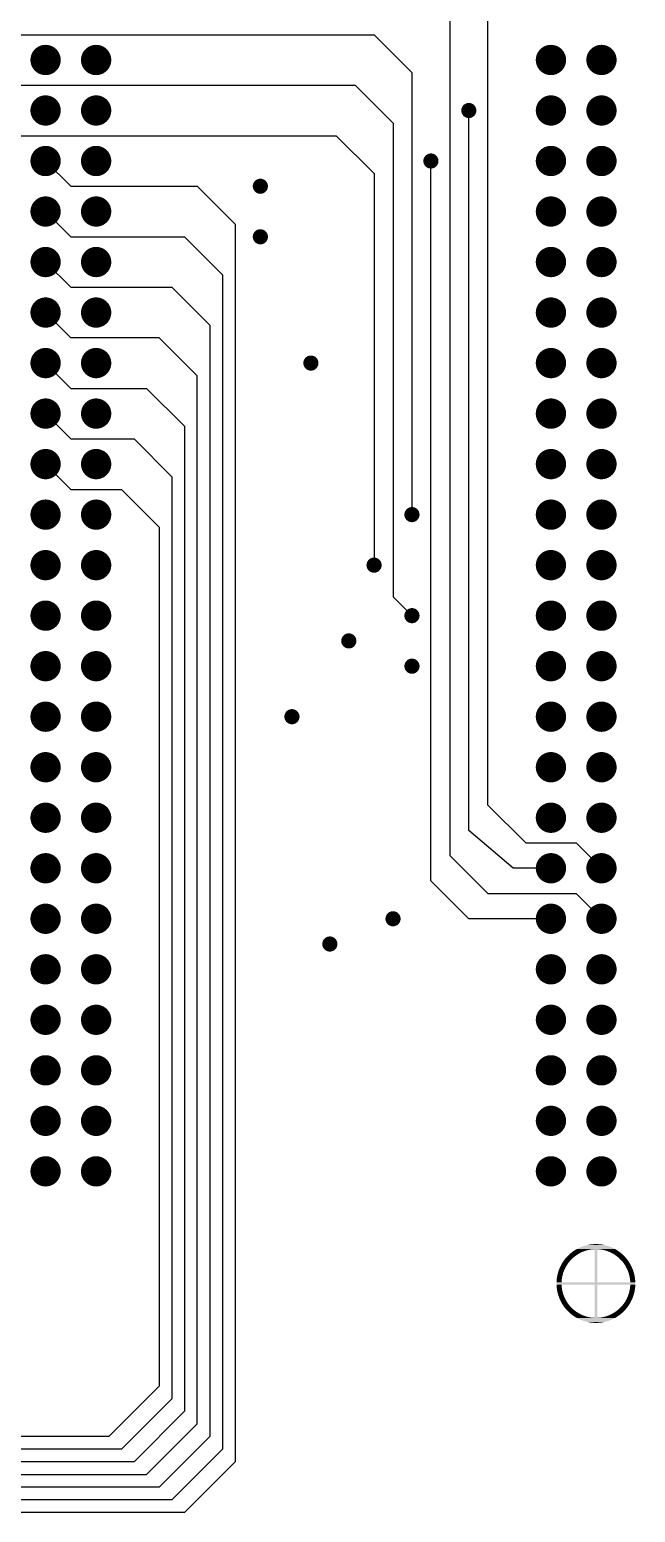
# Model space of a CAD drawing. Extents: x 295 to 953, y 10 to 290.
# Drawn here: x 706.3 to 736.7, y 104 to 178.5 of the extents above; entities that cross this region are included whole.
import ezdxf

# ---------------------------------------------------------------- set-up
doc = ezdxf.new("R2010")
doc.units = 0
doc.header["$LTSCALE"] = 5
doc.header["$MEASUREMENT"] = 0
doc.layers.get('0').update_dxf_attribs({"linetype": 'CONTINUOUS', "lineweight": 25})
doc.layers.add('DV-ABPB-A4_IN3', color=5, linetype='CONTINUOUS')

msp = doc.modelspace()

# ---------------------------------------------------------------- linework, layer by layer
at = {"color": 7}
for points, const_width in [([(706.719, 177.013, 1), (707.481, 177.013, 1)], 0.762), ([(709.259, 177.013, 1), (710.021, 177.013, 1)], 0.762), ([(732.119, 177.013, 1), (732.881, 177.013, 1)], 0.762), ([(734.659, 177.013, 1), (735.421, 177.013, 1)], 0.762), ([(706.719, 174.473, 1), (707.481, 174.473, 1)], 0.762), ([(709.259, 174.473, 1), (710.021, 174.473, 1)], 0.762), ([(732.119, 174.473, 1), (732.881, 174.473, 1)], 0.762), ([(734.659, 174.473, 1), (735.421, 174.473, 1)], 0.762), ([(728.182, 174.473, 1), (728.563, 174.473, 1)], 0.381), ([(706.719, 171.933, 1), (707.481, 171.933, 1)], 0.762), ([(709.259, 171.933, 1), (710.021, 171.933, 1)], 0.762), ([(726.277, 171.933, 1), (726.658, 171.933, 1)], 0.381), ([(732.119, 171.933, 1), (732.881, 171.933, 1)], 0.762), ([(734.659, 171.933, 1), (735.421, 171.933, 1)], 0.762), ([(717.704, 170.663, 1), (718.085, 170.663, 1)], 0.381), ([(706.719, 169.393, 1), (707.481, 169.393, 1)], 0.762), ([(709.259, 169.393, 1), (710.021, 169.393, 1)], 0.762), ([(732.119, 169.393, 1), (732.881, 169.393, 1)], 0.762), ([(734.659, 169.393, 1), (735.421, 169.393, 1)], 0.762), ([(717.704, 168.123, 1), (718.085, 168.123, 1)], 0.381), ([(706.719, 166.853, 1), (707.481, 166.853, 1)], 0.762), ([(709.259, 166.853, 1), (710.021, 166.853, 1)], 0.762), ([(732.119, 166.853, 1), (732.881, 166.853, 1)], 0.762), ([(734.659, 166.853, 1), (735.421, 166.853, 1)], 0.762), ([(706.719, 164.313, 1), (707.481, 164.313, 1)], 0.762), ([(709.259, 164.313, 1), (710.021, 164.313, 1)], 0.762), ([(732.119, 164.313, 1), (732.881, 164.313, 1)], 0.762), ([(734.659, 164.313, 1), (735.421, 164.313, 1)], 0.762), ([(706.719, 161.773, 1), (707.481, 161.773, 1)], 0.762), ([(709.259, 161.773, 1), (710.021, 161.773, 1)], 0.762), ([(732.119, 161.773, 1), (732.881, 161.773, 1)], 0.762), ([(734.659, 161.773, 1), (735.421, 161.773, 1)], 0.762), ([(720.244, 161.773, 1), (720.625, 161.773, 1)], 0.381), ([(706.719, 159.233, 1), (707.481, 159.233, 1)], 0.762), ([(709.259, 159.233, 1), (710.021, 159.233, 1)], 0.762), ([(732.119, 159.233, 1), (732.881, 159.233, 1)], 0.762), ([(734.659, 159.233, 1), (735.421, 159.233, 1)], 0.762), ([(706.719, 156.693, 1), (707.481, 156.693, 1)], 0.762), ([(709.259, 156.693, 1), (710.021, 156.693, 1)], 0.762), ([(732.119, 156.693, 1), (732.881, 156.693, 1)], 0.762), ([(734.659, 156.693, 1), (735.421, 156.693, 1)], 0.762), ([(706.719, 154.153, 1), (707.481, 154.153, 1)], 0.762), ([(709.259, 154.153, 1), (710.021, 154.153, 1)], 0.762), ([(725.324, 154.153, 1), (725.705, 154.153, 1)], 0.381), ([(732.119, 154.153, 1), (732.881, 154.153, 1)], 0.762), ([(734.659, 154.153, 1), (735.421, 154.153, 1)], 0.762), ([(706.719, 151.613, 1), (707.481, 151.613, 1)], 0.762), ([(709.259, 151.613, 1), (710.021, 151.613, 1)], 0.762), ([(732.119, 151.613, 1), (732.881, 151.613, 1)], 0.762), ([(734.659, 151.613, 1), (735.421, 151.613, 1)], 0.762), ([(723.419, 151.613, 1), (723.8, 151.613, 1)], 0.381), ([(706.719, 149.073, 1), (707.481, 149.073, 1)], 0.762), ([(709.259, 149.073, 1), (710.021, 149.073, 1)], 0.762), ([(725.324, 149.073, 1), (725.705, 149.073, 1)], 0.381), ([(732.119, 149.073, 1), (732.881, 149.073, 1)], 0.762), ([(734.659, 149.073, 1), (735.421, 149.073, 1)], 0.762), ([(722.149, 147.803, 1), (722.53, 147.803, 1)], 0.381), ([(706.719, 146.533, 1), (707.481, 146.533, 1)], 0.762), ([(709.259, 146.533, 1), (710.021, 146.533, 1)], 0.762), ([(725.324, 146.533, 1), (725.705, 146.533, 1)], 0.381), ([(732.119, 146.533, 1), (732.881, 146.533, 1)], 0.762), ([(734.659, 146.533, 1), (735.421, 146.533, 1)], 0.762), ([(706.719, 143.993, 1), (707.481, 143.993, 1)], 0.762), ([(709.259, 143.993, 1), (710.021, 143.993, 1)], 0.762), ([(732.119, 143.993, 1), (732.881, 143.993, 1)], 0.762), ([(734.659, 143.993, 1), (735.421, 143.993, 1)], 0.762), ([(719.292, 143.993, 1), (719.673, 143.993, 1)], 0.381), ([(706.719, 141.453, 1), (707.481, 141.453, 1)], 0.762), ([(709.259, 141.453, 1), (710.021, 141.453, 1)], 0.762), ([(732.119, 141.453, 1), (732.881, 141.453, 1)], 0.762), ([(734.659, 141.453, 1), (735.421, 141.453, 1)], 0.762), ([(706.719, 138.913, 1), (707.481, 138.913, 1)], 0.762), ([(709.259, 138.913, 1), (710.021, 138.913, 1)], 0.762), ([(732.119, 138.913, 1), (732.881, 138.913, 1)], 0.762), ([(734.659, 138.913, 1), (735.421, 138.913, 1)], 0.762), ([(706.719, 136.373, 1), (707.481, 136.373, 1)], 0.762), ([(709.259, 136.373, 1), (710.021, 136.373, 1)], 0.762), ([(732.119, 136.373, 1), (732.881, 136.373, 1)], 0.762), ([(734.659, 136.373, 1), (735.421, 136.373, 1)], 0.762), ([(706.719, 133.833, 1), (707.481, 133.833, 1)], 0.762), ([(709.259, 133.833, 1), (710.021, 133.833, 1)], 0.762), ([(724.372, 133.833, 1), (724.753, 133.833, 1)], 0.381), ([(732.119, 133.833, 1), (732.881, 133.833, 1)], 0.762), ([(734.659, 133.833, 1), (735.421, 133.833, 1)], 0.762), ([(721.197, 132.563, 1), (721.578, 132.563, 1)], 0.381), ([(706.719, 131.293, 1), (707.481, 131.293, 1)], 0.762), ([(709.259, 131.293, 1), (710.021, 131.293, 1)], 0.762), ([(732.119, 131.293, 1), (732.881, 131.293, 1)], 0.762), ([(734.659, 131.293, 1), (735.421, 131.293, 1)], 0.762), ([(706.719, 128.753, 1), (707.481, 128.753, 1)], 0.762), ([(709.259, 128.753, 1), (710.021, 128.753, 1)], 0.762), ([(732.119, 128.753, 1), (732.881, 128.753, 1)], 0.762), ([(734.659, 128.753, 1), (735.421, 128.753, 1)], 0.762), ([(706.719, 126.213, 1), (707.481, 126.213, 1)], 0.762), ([(709.259, 126.213, 1), (710.021, 126.213, 1)], 0.762), ([(732.119, 126.213, 1), (732.881, 126.213, 1)], 0.762), ([(734.659, 126.213, 1), (735.421, 126.213, 1)], 0.762), ([(706.719, 123.673, 1), (707.481, 123.673, 1)], 0.762), ([(709.259, 123.673, 1), (710.021, 123.673, 1)], 0.762), ([(732.119, 123.673, 1), (732.881, 123.673, 1)], 0.762), ([(734.659, 123.673, 1), (735.421, 123.673, 1)], 0.762), ([(706.719, 121.133, 1), (707.481, 121.133, 1)], 0.762), ([(709.259, 121.133, 1), (710.021, 121.133, 1)], 0.762), ([(732.119, 121.133, 1), (732.881, 121.133, 1)], 0.762), ([(734.659, 121.133, 1), (735.421, 121.133, 1)], 0.762)]:
    msp.add_lwpolyline(points, format="xyb", close=True, dxfattribs=dict(at, const_width=const_width))
for points in [[(733.502, 117.024), (733.528, 117.046), (733.959, 117.024), (734.002, 117.046)], [(733.528, 117.046), (733.535, 117.051), (734.002, 117.046), (734.012, 117.051)], [(733.535, 117.051), (733.567, 117.076), (734.012, 117.051), (734.065, 117.076)], [(733.567, 117.076), (733.579, 117.085), (734.065, 117.076), (734.087, 117.085)], [(733.579, 117.085), (733.598, 117.099), (734.087, 117.085), (734.12, 117.099)], [(733.598, 117.099), (733.627, 117.12), (734.12, 117.099), (734.175, 117.12)], [(733.627, 117.12), (733.63, 117.122), (734.175, 117.12), (734.182, 117.122)], [(733.63, 117.122), (733.655, 117.139), (734.182, 117.122), (734.231, 117.139)], [(733.655, 117.139), (733.681, 117.156), (734.231, 117.139), (734.288, 117.156)], [(733.681, 117.156), (733.683, 117.157), (734.288, 117.156), (734.293, 117.157)], [(733.683, 117.157), (733.705, 117.171), (734.293, 117.157), (734.345, 117.171)], [(733.705, 117.171), (733.726, 117.184), (734.345, 117.171), (734.403, 117.184)], [(733.726, 117.184), (733.737, 117.191), (734.403, 117.184), (734.436, 117.191)], [(733.737, 117.191), (733.745, 117.196), (734.436, 117.191), (734.461, 117.196)], [(733.745, 117.196), (733.761, 117.205), (734.461, 117.196), (734.52, 117.205)], [(733.761, 117.205), (733.773, 117.212), (734.52, 117.205), (734.579, 117.212)], [(733.773, 117.212), (733.782, 117.217), (734.579, 117.212), (734.638, 117.217)], [(733.782, 117.217), (733.788, 117.221), (734.638, 117.217), (734.697, 117.221)], [(733.788, 117.221), (733.792, 117.223), (735.733, 117.221), (735.729, 117.223)], [(733.792, 117.223), (733.842, 117.25), (735.729, 117.223), (735.679, 117.25)], [(733.842, 117.25), (733.847, 117.253), (735.679, 117.25), (735.673, 117.253)], [(733.847, 117.253), (733.899, 117.279), (735.673, 117.253), (735.622, 117.279)], [(733.899, 117.279), (733.904, 117.281), (735.622, 117.279), (735.616, 117.281)], [(733.904, 117.281), (733.957, 117.305), (735.616, 117.281), (735.564, 117.305)], [(733.957, 117.305), (733.962, 117.308), (735.564, 117.305), (735.559, 117.308)], [(733.962, 117.308), (734.015, 117.33), (735.559, 117.308), (735.506, 117.33)], [(734.015, 117.33), (734.02, 117.332), (735.506, 117.33), (735.5, 117.332)], [(734.02, 117.332), (734.074, 117.353), (735.5, 117.332), (735.447, 117.353)], [(734.074, 117.353), (734.08, 117.355), (735.447, 117.353), (735.441, 117.355)], [(734.08, 117.355), (734.134, 117.374), (735.441, 117.355), (735.387, 117.374)], [(734.134, 117.374), (734.139, 117.376), (735.387, 117.374), (735.381, 117.376)], [(734.139, 117.376), (734.195, 117.393), (735.381, 117.376), (735.326, 117.393)], [(734.195, 117.393), (734.2, 117.395), (735.326, 117.393), (735.32, 117.395)], [(734.2, 117.395), (734.256, 117.41), (735.32, 117.395), (735.265, 117.41)], [(734.256, 117.41), (734.261, 117.412), (735.265, 117.41), (735.259, 117.412)], [(734.261, 117.412), (734.317, 117.425), (735.259, 117.412), (735.204, 117.425)], [(734.317, 117.425), (734.323, 117.427), (735.204, 117.425), (735.197, 117.427)], [(734.323, 117.427), (734.379, 117.439), (735.197, 117.427), (735.142, 117.439)], [(734.379, 117.439), (734.385, 117.44), (735.142, 117.439), (735.135, 117.44)], [(734.385, 117.44), (734.442, 117.45), (735.135, 117.44), (735.079, 117.45)], [(734.442, 117.45), (734.447, 117.451), (735.079, 117.45), (735.073, 117.451)], [(734.447, 117.451), (734.505, 117.459), (735.073, 117.451), (735.016, 117.459)], [(734.505, 117.459), (734.51, 117.46), (735.016, 117.459), (735.01, 117.46)], [(734.51, 117.46), (734.568, 117.466), (735.01, 117.46), (734.953, 117.466)], [(734.568, 117.466), (734.573, 117.467), (734.953, 117.466), (734.946, 117.467)], [(734.573, 117.467), (734.632, 117.471), (734.946, 117.467), (734.89, 117.471)], [(734.632, 117.471), (734.636, 117.472), (734.89, 117.471), (734.882, 117.472)], [(734.636, 117.472), (734.696, 117.475), (734.882, 117.472), (734.827, 117.475)], [(734.696, 117.475), (734.7, 117.475), (734.827, 117.475), (734.816, 117.475)], [(734.697, 115.558), (734.697, 117.221), (734.824, 115.558), (734.824, 117.221)], [(734.7, 117.475), (734.763, 117.476), (734.816, 117.475), (734.763, 117.476)], [(734.84, 117.22), (734.824, 117.221), (735.734, 117.22), (735.733, 117.221)], [(734.862, 117.219), (734.84, 117.22), (735.736, 117.219), (735.734, 117.22)], [(734.921, 117.214), (734.862, 117.219), (735.744, 117.214), (735.736, 117.219)], [(734.98, 117.208), (734.921, 117.214), (735.755, 117.208), (735.744, 117.214)], [(735.039, 117.199), (734.98, 117.208), (735.77, 117.199), (735.755, 117.208)], [(735.097, 117.189), (735.039, 117.199), (735.788, 117.189), (735.77, 117.199)], [(735.101, 117.188), (735.097, 117.189), (735.789, 117.188), (735.788, 117.189)], [(735.155, 117.176), (735.101, 117.188), (735.808, 117.176), (735.789, 117.188)], [(735.213, 117.161), (735.155, 117.176), (735.831, 117.161), (735.808, 117.176)], [(735.239, 117.154), (735.213, 117.161), (735.843, 117.154), (735.831, 117.161)], [(735.269, 117.145), (735.239, 117.154), (735.856, 117.145), (735.843, 117.154)], [(735.326, 117.127), (735.269, 117.145), (735.883, 117.127), (735.856, 117.145)], [(735.348, 117.118), (735.326, 117.127), (735.895, 117.118), (735.883, 117.127)], [(735.381, 117.106), (735.348, 117.118), (735.912, 117.106), (735.895, 117.118)], [(735.436, 117.084), (735.381, 117.106), (735.943, 117.084), (735.912, 117.106)], [(735.442, 117.081), (735.436, 117.084), (735.947, 117.081), (735.943, 117.084)], [(735.49, 117.06), (735.442, 117.081), (735.974, 117.06), (735.947, 117.081)], [(735.526, 117.042), (735.49, 117.06), (735.997, 117.042), (735.974, 117.06)], [(735.544, 117.034), (735.526, 117.042), (736.007, 117.034), (735.997, 117.042)], [(732.941, 116.278), (732.951, 116.301), (733.221, 116.278), (733.233, 116.301)], [(732.951, 116.301), (732.964, 116.33), (733.233, 116.301), (733.249, 116.33)], [(732.964, 116.33), (732.978, 116.359), (733.249, 116.33), (733.265, 116.359)], [(732.978, 116.359), (732.989, 116.382), (733.265, 116.359), (733.278, 116.382)], [(732.989, 116.382), (733.006, 116.415), (733.278, 116.382), (733.299, 116.415)], [(733.006, 116.415), (733.015, 116.432), (733.299, 116.415), (733.31, 116.432)], [(733.015, 116.432), (733.037, 116.471), (733.31, 116.432), (733.336, 116.471)], [(733.037, 116.471), (733.042, 116.481), (733.336, 116.471), (733.343, 116.481)], [(733.042, 116.481), (733.069, 116.526), (733.343, 116.481), (733.375, 116.526)], [(733.069, 116.526), (733.071, 116.529), (733.375, 116.526), (733.377, 116.529)], [(733.071, 116.529), (733.1, 116.576), (733.377, 116.529), (733.414, 116.576)], [(733.1, 116.576), (733.103, 116.579), (733.414, 116.576), (733.416, 116.579)], [(733.103, 116.579), (733.131, 116.621), (733.416, 116.579), (733.451, 116.621)], [(733.131, 116.621), (733.138, 116.632), (733.451, 116.621), (733.461, 116.632)], [(733.138, 116.632), (733.163, 116.666), (733.461, 116.632), (733.491, 116.666)], [(733.163, 116.666), (733.175, 116.683), (733.491, 116.666), (733.508, 116.683)], [(733.175, 116.683), (733.195, 116.708), (733.508, 116.683), (733.532, 116.708)], [(733.195, 116.708), (733.214, 116.733), (733.532, 116.708), (733.557, 116.733)], [(733.214, 116.733), (733.228, 116.75), (733.557, 116.733), (733.574, 116.75)], [(733.228, 116.75), (733.255, 116.782), (733.574, 116.75), (733.61, 116.782)], [(733.255, 116.782), (733.261, 116.79), (733.61, 116.782), (733.618, 116.79)], [(733.261, 116.79), (733.295, 116.828), (733.618, 116.79), (733.663, 116.828)], [(733.295, 116.828), (733.297, 116.83), (733.663, 116.828), (733.665, 116.83)], [(733.297, 116.83), (733.33, 116.865), (733.665, 116.83), (733.709, 116.865)], [(733.33, 116.865), (733.34, 116.876), (733.709, 116.865), (733.724, 116.876)], [(733.34, 116.876), (733.365, 116.9), (733.724, 116.876), (733.757, 116.9)], [(733.365, 116.9), (733.385, 116.921), (733.757, 116.9), (733.787, 116.921)], [(733.385, 116.921), (733.399, 116.934), (733.787, 116.921), (733.806, 116.934)], [(733.399, 116.934), (733.432, 116.964), (733.806, 116.934), (733.853, 116.964)], [(733.432, 116.964), (733.434, 116.966), (733.853, 116.964), (733.856, 116.966)], [(733.434, 116.966), (733.468, 116.996), (733.856, 116.966), (733.907, 116.996)], [(733.468, 116.996), (733.479, 117.006), (733.907, 116.996), (733.925, 117.006)], [(733.479, 117.006), (733.502, 117.024), (733.925, 117.006), (733.959, 117.024)], [(735.596, 117.006), (735.544, 117.034), (736.041, 117.006), (736.007, 117.034)], [(735.603, 117.002), (735.596, 117.006), (736.046, 117.002), (736.041, 117.006)], [(735.647, 116.977), (735.603, 117.002), (736.075, 116.977), (736.046, 117.002)], [(735.674, 116.96), (735.647, 116.977), (736.093, 116.96), (736.075, 116.977)], [(735.698, 116.945), (735.674, 116.96), (736.109, 116.945), (736.093, 116.96)], [(735.74, 116.917), (735.698, 116.945), (736.14, 116.917), (736.109, 116.945)], [(735.747, 116.912), (735.74, 116.917), (736.144, 116.912), (736.14, 116.917)], [(735.795, 116.878), (735.747, 116.912), (736.179, 116.878), (736.144, 116.912)], [(735.802, 116.872), (735.795, 116.878), (736.185, 116.872), (736.179, 116.878)], [(735.842, 116.841), (735.802, 116.872), (736.213, 116.841), (736.185, 116.872)], [(735.861, 116.825), (735.842, 116.841), (736.228, 116.825), (736.213, 116.841)], [(735.887, 116.803), (735.861, 116.825), (736.247, 116.803), (736.228, 116.825)], [(735.916, 116.778), (735.887, 116.803), (736.27, 116.778), (736.247, 116.803)], [(735.931, 116.764), (735.916, 116.778), (736.281, 116.764), (736.27, 116.778)], [(735.968, 116.729), (735.931, 116.764), (736.31, 116.729), (736.281, 116.764)], [(735.974, 116.723), (735.968, 116.729), (736.314, 116.723), (736.31, 116.729)], [(736.016, 116.681), (735.974, 116.723), (736.347, 116.681), (736.314, 116.723)], [(736.018, 116.678), (736.016, 116.681), (736.349, 116.678), (736.347, 116.681)], [(736.056, 116.637), (736.018, 116.678), (736.379, 116.637), (736.349, 116.678)], [(736.064, 116.627), (736.056, 116.637), (736.386, 116.627), (736.379, 116.637)], [(736.094, 116.592), (736.064, 116.627), (736.41, 116.592), (736.386, 116.627)], [(736.108, 116.574), (736.094, 116.592), (736.421, 116.574), (736.41, 116.592)], [(736.131, 116.546), (736.108, 116.574), (736.439, 116.546), (736.421, 116.574)], [(736.149, 116.521), (736.131, 116.546), (736.455, 116.521), (736.439, 116.546)], [(736.166, 116.498), (736.149, 116.521), (736.468, 116.498), (736.455, 116.521)], [(736.188, 116.466), (736.166, 116.498), (736.487, 116.466), (736.468, 116.498)], [(736.2, 116.449), (736.188, 116.466), (736.496, 116.449), (736.487, 116.466)], [(736.225, 116.41), (736.2, 116.449), (736.517, 116.41), (736.496, 116.449)], [(736.232, 116.399), (736.225, 116.41), (736.523, 116.399), (736.517, 116.41)], [(736.259, 116.353), (736.232, 116.399), (736.546, 116.353), (736.523, 116.399)], [(736.262, 116.348), (736.259, 116.353), (736.548, 116.348), (736.546, 116.353)], [(736.29, 116.296), (736.262, 116.348), (736.572, 116.296), (736.548, 116.348)], [(732.779, 115.495), (732.78, 115.558), (736.741, 115.495), (736.74, 115.558)], [(732.78, 115.564), (732.782, 115.597), (733.035, 115.564), (733.036, 115.597)], [(732.78, 115.558), (732.78, 115.564), (733.034, 115.558), (733.035, 115.564)], [(732.782, 115.597), (732.784, 115.627), (733.036, 115.597), (733.038, 115.627)], [(732.784, 115.627), (732.786, 115.656), (733.038, 115.627), (733.041, 115.656)], [(732.786, 115.656), (732.789, 115.691), (733.041, 115.656), (733.045, 115.691)], [(732.789, 115.691), (732.792, 115.714), (733.045, 115.691), (733.047, 115.714)], [(732.792, 115.714), (732.796, 115.754), (733.047, 115.714), (733.053, 115.754)], [(732.796, 115.754), (732.799, 115.773), (733.053, 115.754), (733.056, 115.773)], [(732.799, 115.773), (732.805, 115.816), (733.056, 115.773), (733.064, 115.816)], [(732.805, 115.816), (732.808, 115.831), (733.064, 115.816), (733.066, 115.831)], [(732.808, 115.831), (732.817, 115.879), (733.066, 115.831), (733.077, 115.879)], [(732.817, 115.879), (732.819, 115.889), (733.077, 115.879), (733.079, 115.889)], [(732.819, 115.889), (732.83, 115.941), (733.079, 115.889), (733.092, 115.941)], [(732.83, 115.941), (732.831, 115.947), (733.092, 115.941), (733.093, 115.947)], [(732.831, 115.947), (732.845, 116.002), (733.093, 115.947), (733.109, 116.002)], [(732.845, 116.002), (732.846, 116.004), (733.109, 116.002), (733.11, 116.004)], [(732.846, 116.004), (732.862, 116.06), (733.11, 116.004), (733.128, 116.06)], [(732.862, 116.06), (732.863, 116.063), (733.128, 116.06), (733.13, 116.063)], [(732.863, 116.063), (732.879, 116.116), (733.13, 116.063), (733.149, 116.116)], [(732.879, 116.116), (732.882, 116.124), (733.149, 116.116), (733.152, 116.124)], [(732.882, 116.124), (732.898, 116.17), (733.152, 116.124), (733.171, 116.17)], [(732.898, 116.17), (732.903, 116.184), (733.171, 116.17), (733.177, 116.184)], [(732.903, 116.184), (732.919, 116.225), (733.177, 116.184), (733.195, 116.225)], [(732.919, 116.225), (732.926, 116.243), (733.195, 116.225), (733.204, 116.243)], [(732.926, 116.243), (732.941, 116.278), (733.204, 116.243), (733.221, 116.278)], [(736.317, 116.243), (736.29, 116.296), (736.594, 116.243), (736.572, 116.296)], [(736.32, 116.237), (736.317, 116.243), (736.597, 116.237), (736.594, 116.243)], [(736.342, 116.189), (736.32, 116.237), (736.615, 116.189), (736.597, 116.237)], [(736.346, 116.178), (736.342, 116.189), (736.62, 116.178), (736.615, 116.189)], [(736.364, 116.135), (736.346, 116.178), (736.635, 116.135), (736.62, 116.178)], [(736.371, 116.118), (736.364, 116.135), (736.641, 116.118), (736.635, 116.135)], [(736.385, 116.079), (736.371, 116.118), (736.653, 116.079), (736.641, 116.118)], [(736.393, 116.058), (736.385, 116.079), (736.66, 116.058), (736.653, 116.079)], [(736.405, 116.023), (736.393, 116.058), (736.669, 116.023), (736.66, 116.058)], [(736.413, 115.997), (736.405, 116.023), (736.677, 115.997), (736.669, 116.023)], [(736.422, 115.967), (736.413, 115.997), (736.684, 115.967), (736.677, 115.997)], [(736.43, 115.935), (736.422, 115.967), (736.692, 115.935), (736.684, 115.967)], [(736.437, 115.909), (736.43, 115.935), (736.697, 115.909), (736.692, 115.935)], [(736.445, 115.873), (736.437, 115.909), (736.705, 115.873), (736.697, 115.909)], [(736.45, 115.852), (736.445, 115.873), (736.709, 115.852), (736.705, 115.873)], [(736.458, 115.81), (736.45, 115.852), (736.716, 115.81), (736.709, 115.852)], [(736.461, 115.793), (736.458, 115.81), (736.719, 115.793), (736.716, 115.81)], [(736.469, 115.748), (736.461, 115.793), (736.725, 115.748), (736.719, 115.793)], [(736.471, 115.735), (736.469, 115.748), (736.727, 115.735), (736.725, 115.748)], [(736.477, 115.685), (736.471, 115.735), (736.732, 115.685), (736.727, 115.735)], [(736.478, 115.676), (736.477, 115.685), (736.733, 115.676), (736.732, 115.685)], [(736.483, 115.621), (736.478, 115.676), (736.737, 115.621), (736.733, 115.676)], [(736.483, 115.617), (736.483, 115.621), (736.738, 115.617), (736.737, 115.621)], [(736.486, 115.558), (736.483, 115.617), (736.74, 115.558), (736.738, 115.617)], [(732.78, 115.431), (732.779, 115.495), (736.74, 115.431), (736.741, 115.495)], [(732.783, 115.372), (732.78, 115.431), (733.037, 115.372), (733.034, 115.431)], [(732.783, 115.368), (732.783, 115.372), (733.038, 115.368), (733.037, 115.372)], [(732.788, 115.313), (732.783, 115.368), (733.043, 115.313), (733.038, 115.368)], [(732.788, 115.304), (732.788, 115.313), (733.044, 115.304), (733.043, 115.313)], [(732.794, 115.254), (732.788, 115.304), (733.05, 115.254), (733.044, 115.304)], [(732.795, 115.241), (732.794, 115.254), (733.052, 115.241), (733.05, 115.254)], [(732.802, 115.196), (732.795, 115.241), (733.059, 115.196), (733.052, 115.241)], [(732.804, 115.179), (732.802, 115.196), (733.062, 115.179), (733.059, 115.196)], [(732.812, 115.137), (732.804, 115.179), (733.07, 115.137), (733.062, 115.179)], [(732.816, 115.116), (732.812, 115.137), (733.075, 115.116), (733.07, 115.137)], [(732.823, 115.08), (732.816, 115.116), (733.084, 115.08), (733.075, 115.116)], [(732.829, 115.054), (732.823, 115.08), (733.09, 115.054), (733.084, 115.08)], [(732.836, 115.022), (732.829, 115.054), (733.099, 115.022), (733.09, 115.054)], [(732.844, 114.992), (732.836, 115.022), (733.108, 114.992), (733.099, 115.022)], [(732.851, 114.966), (732.844, 114.992), (733.116, 114.966), (733.108, 114.992)], [(732.861, 114.931), (732.851, 114.966), (733.128, 114.931), (733.116, 114.966)], [(732.868, 114.91), (732.861, 114.931), (733.135, 114.91), (733.128, 114.931)], [(732.88, 114.871), (732.868, 114.91), (733.15, 114.871), (733.135, 114.91)], [(732.886, 114.854), (732.88, 114.871), (733.156, 114.854), (733.15, 114.871)], [(732.901, 114.811), (732.886, 114.854), (733.174, 114.811), (733.156, 114.854)], [(732.905, 114.8), (732.901, 114.811), (733.179, 114.8), (733.174, 114.811)], [(734.697, 113.768), (734.697, 115.431), (734.824, 113.768), (734.824, 115.431)], [(736.344, 114.805), (736.35, 114.819), (736.618, 114.805), (736.622, 114.819)], [(736.35, 114.819), (736.369, 114.865), (736.622, 114.819), (736.639, 114.865)], [(736.369, 114.865), (736.372, 114.873), (736.639, 114.865), (736.642, 114.873)], [(736.372, 114.873), (736.391, 114.926), (736.642, 114.873), (736.658, 114.926)], [(736.391, 114.926), (736.392, 114.929), (736.658, 114.926), (736.659, 114.929)], [(736.392, 114.929), (736.411, 114.985), (736.659, 114.929), (736.675, 114.985)], [(736.411, 114.987), (736.427, 115.042), (736.675, 114.987), (736.689, 115.042)], [(736.411, 114.985), (736.411, 114.987), (736.675, 114.985), (736.675, 114.987)], [(736.427, 115.042), (736.429, 115.048), (736.689, 115.042), (736.691, 115.048)], [(736.429, 115.048), (736.442, 115.1), (736.691, 115.048), (736.702, 115.1)], [(736.442, 115.1), (736.444, 115.11), (736.702, 115.1), (736.704, 115.11)], [(736.444, 115.11), (736.454, 115.158), (736.704, 115.11), (736.712, 115.158)], [(736.454, 115.158), (736.457, 115.173), (736.712, 115.158), (736.715, 115.173)], [(736.457, 115.173), (736.465, 115.216), (736.715, 115.173), (736.722, 115.216)], [(736.465, 115.216), (736.468, 115.235), (736.722, 115.216), (736.724, 115.235)], [(736.468, 115.235), (736.473, 115.275), (736.724, 115.235), (736.729, 115.275)], [(736.473, 115.275), (736.476, 115.298), (736.729, 115.275), (736.732, 115.298)], [(736.476, 115.298), (736.48, 115.333), (736.732, 115.298), (736.735, 115.333)], [(736.48, 115.333), (736.482, 115.362), (736.735, 115.333), (736.737, 115.362)], [(736.482, 115.362), (736.484, 115.392), (736.737, 115.362), (736.739, 115.392)], [(736.484, 115.392), (736.486, 115.425), (736.739, 115.392), (736.74, 115.425)], [(736.486, 115.425), (736.486, 115.431), (736.74, 115.425), (736.74, 115.431)], [(732.924, 114.752), (732.905, 114.8), (733.201, 114.752), (733.179, 114.8)], [(732.926, 114.746), (732.924, 114.752), (733.204, 114.746), (733.201, 114.752)], [(732.948, 114.693), (732.926, 114.746), (733.23, 114.693), (733.204, 114.746)], [(732.973, 114.641), (732.949, 114.693), (733.259, 114.641), (733.23, 114.693)], [(732.975, 114.636), (732.973, 114.641), (733.262, 114.636), (733.259, 114.641)], [(732.998, 114.59), (732.975, 114.636), (733.289, 114.59), (733.262, 114.636)], [(733.003, 114.579), (732.998, 114.59), (733.296, 114.579), (733.289, 114.59)], [(733.024, 114.54), (733.003, 114.579), (733.321, 114.54), (733.296, 114.579)], [(733.034, 114.523), (733.024, 114.54), (733.332, 114.523), (733.321, 114.54)], [(733.052, 114.491), (733.034, 114.523), (733.354, 114.491), (733.332, 114.523)], [(733.066, 114.468), (733.052, 114.491), (733.371, 114.468), (733.354, 114.491)], [(733.081, 114.443), (733.066, 114.468), (733.39, 114.443), (733.371, 114.468)], [(733.099, 114.415), (733.081, 114.443), (733.413, 114.415), (733.39, 114.443)], [(733.111, 114.397), (733.099, 114.415), (733.427, 114.397), (733.413, 114.415)], [(733.135, 114.362), (733.111, 114.397), (733.456, 114.362), (733.427, 114.397)], [(733.142, 114.352), (733.135, 114.362), (733.465, 114.352), (733.456, 114.362)], [(733.172, 114.311), (733.142, 114.352), (733.503, 114.311), (733.465, 114.352)], [(733.174, 114.308), (733.172, 114.311), (733.505, 114.308), (733.503, 114.311)], [(733.206, 114.266), (733.174, 114.308), (733.546, 114.266), (733.505, 114.308)], [(733.211, 114.26), (733.206, 114.266), (733.552, 114.26), (733.546, 114.266)], [(733.24, 114.225), (733.211, 114.26), (733.589, 114.225), (733.552, 114.26)], [(733.251, 114.211), (733.24, 114.225), (733.605, 114.211), (733.589, 114.225)], [(733.273, 114.186), (733.251, 114.211), (733.633, 114.186), (733.605, 114.211)], [(733.293, 114.164), (733.273, 114.186), (733.66, 114.164), (733.633, 114.186)], [(733.308, 114.148), (733.293, 114.164), (733.679, 114.148), (733.66, 114.164)], [(733.336, 114.117), (733.308, 114.148), (733.718, 114.117), (733.679, 114.148)], [(733.342, 114.111), (733.336, 114.117), (733.726, 114.111), (733.718, 114.117)], [(733.377, 114.077), (733.342, 114.111), (733.774, 114.077), (733.726, 114.111)], [(733.381, 114.072), (733.377, 114.077), (733.78, 114.072), (733.774, 114.077)], [(733.411, 114.044), (733.381, 114.072), (733.823, 114.044), (733.78, 114.072)], [(735.715, 114.055), (735.734, 114.068), (736.121, 114.055), (736.135, 114.068)], [(735.734, 114.068), (735.764, 114.089), (736.135, 114.068), (736.156, 114.089)], [(735.764, 114.089), (735.797, 114.113), (736.156, 114.089), (736.18, 114.113)], [(735.797, 114.113), (735.811, 114.124), (736.18, 114.113), (736.191, 114.124)], [(735.811, 114.124), (735.856, 114.159), (736.191, 114.124), (736.224, 114.159)], [(735.856, 114.159), (735.858, 114.161), (736.224, 114.159), (736.225, 114.161)], [(735.858, 114.161), (735.903, 114.199), (736.225, 114.161), (736.259, 114.199)], [(735.903, 114.199), (735.911, 114.207), (736.259, 114.199), (736.266, 114.207)], [(735.911, 114.207), (735.947, 114.239), (736.266, 114.207), (736.293, 114.239)], [(735.947, 114.239), (735.963, 114.256), (736.293, 114.239), (736.306, 114.256)], [(735.963, 114.256), (735.989, 114.281), (736.306, 114.256), (736.326, 114.281)], [(735.989, 114.281), (736.013, 114.306), (736.326, 114.281), (736.345, 114.306)], [(736.013, 114.306), (736.03, 114.323), (736.345, 114.306), (736.358, 114.323)], [(736.03, 114.323), (736.06, 114.357), (736.358, 114.323), (736.382, 114.357)], [(736.06, 114.357), (736.069, 114.368), (736.382, 114.357), (736.39, 114.368)], [(736.069, 114.368), (736.104, 114.41), (736.39, 114.368), (736.418, 114.41)], [(736.104, 114.41), (736.107, 114.413), (736.418, 114.41), (736.42, 114.413)], [(736.107, 114.413), (736.143, 114.46), (736.42, 114.413), (736.45, 114.46)], [(736.143, 114.46), (736.146, 114.463), (736.45, 114.46), (736.452, 114.463)], [(736.146, 114.463), (736.178, 114.508), (736.452, 114.463), (736.478, 114.508)], [(736.178, 114.508), (736.185, 114.518), (736.478, 114.508), (736.484, 114.518)], [(736.185, 114.518), (736.211, 114.557), (736.484, 114.518), (736.506, 114.557)], [(736.211, 114.557), (736.221, 114.574), (736.506, 114.557), (736.514, 114.574)], [(736.221, 114.574), (736.242, 114.607), (736.514, 114.574), (736.532, 114.607)], [(736.242, 114.607), (736.255, 114.63), (736.532, 114.607), (736.543, 114.63)], [(736.255, 114.63), (736.272, 114.659), (736.543, 114.63), (736.556, 114.659)], [(736.272, 114.659), (736.287, 114.688), (736.556, 114.659), (736.57, 114.688)], [(736.287, 114.688), (736.3, 114.711), (736.57, 114.688), (736.58, 114.711)], [(736.3, 114.711), (736.317, 114.746), (736.58, 114.711), (736.595, 114.746)], [(736.317, 114.746), (736.326, 114.764), (736.595, 114.746), (736.602, 114.764)], [(736.326, 114.764), (736.344, 114.805), (736.602, 114.764), (736.618, 114.805)], [(733.427, 114.029), (733.411, 114.044), (733.847, 114.029), (733.823, 114.044)], [(733.446, 114.012), (733.427, 114.029), (733.873, 114.012), (733.847, 114.029)], [(733.475, 113.987), (733.446, 114.012), (733.918, 113.987), (733.873, 114.012)], [(733.48, 113.983), (733.475, 113.987), (733.925, 113.983), (733.918, 113.987)], [(733.513, 113.955), (733.48, 113.983), (733.977, 113.955), (733.925, 113.983)], [(733.524, 113.947), (733.513, 113.955), (733.994, 113.947), (733.977, 113.955)], [(733.546, 113.929), (733.524, 113.947), (734.03, 113.929), (733.994, 113.947)], [(733.574, 113.908), (733.546, 113.929), (734.078, 113.908), (734.03, 113.929)], [(733.578, 113.905), (733.574, 113.908), (734.084, 113.905), (734.078, 113.908)], [(733.608, 113.883), (733.578, 113.905), (734.139, 113.883), (734.084, 113.905)], [(733.625, 113.871), (733.608, 113.883), (734.173, 113.871), (734.139, 113.883)], [(733.637, 113.862), (733.625, 113.871), (734.195, 113.862), (734.173, 113.871)], [(733.665, 113.844), (733.637, 113.862), (734.251, 113.844), (734.195, 113.862)], [(733.678, 113.835), (733.665, 113.844), (734.282, 113.835), (734.251, 113.844)], [(733.69, 113.828), (733.678, 113.835), (734.308, 113.828), (734.282, 113.835)], [(733.713, 113.813), (733.69, 113.828), (734.365, 113.813), (734.308, 113.828)], [(733.732, 113.801), (733.713, 113.813), (734.42, 113.801), (734.365, 113.813)], [(733.733, 113.8), (733.732, 113.801), (734.423, 113.8), (734.42, 113.801)], [(733.751, 113.79), (733.733, 113.8), (734.482, 113.79), (734.423, 113.8)], [(733.766, 113.781), (733.751, 113.79), (734.54, 113.781), (734.482, 113.79)], [(733.777, 113.775), (733.766, 113.781), (734.599, 113.775), (734.54, 113.781)], [(733.784, 113.77), (733.777, 113.775), (734.658, 113.77), (734.599, 113.775)], [(733.786, 113.769), (733.784, 113.77), (734.681, 113.769), (734.658, 113.77)], [(733.788, 113.768), (733.786, 113.769), (734.697, 113.768), (734.681, 113.769)], [(733.792, 113.766), (733.788, 113.768), (735.729, 113.766), (735.733, 113.768)], [(733.842, 113.739), (733.792, 113.766), (735.678, 113.739), (735.729, 113.766)], [(733.848, 113.736), (733.842, 113.739), (735.673, 113.736), (735.678, 113.739)], [(733.899, 113.71), (733.848, 113.736), (735.622, 113.71), (735.673, 113.736)], [(733.904, 113.708), (733.899, 113.71), (735.616, 113.708), (735.622, 113.71)], [(733.956, 113.684), (733.904, 113.708), (735.564, 113.684), (735.616, 113.708)], [(733.962, 113.681), (733.956, 113.684), (735.559, 113.681), (735.564, 113.684)], [(734.015, 113.659), (733.962, 113.681), (735.506, 113.659), (735.559, 113.681)], [(734.021, 113.657), (734.015, 113.659), (735.5, 113.657), (735.506, 113.659)], [(734.074, 113.636), (734.021, 113.657), (735.446, 113.636), (735.5, 113.657)], [(734.08, 113.634), (734.074, 113.636), (735.441, 113.634), (735.446, 113.636)], [(734.134, 113.615), (734.08, 113.634), (735.387, 113.615), (735.441, 113.634)], [(734.14, 113.613), (734.134, 113.615), (735.381, 113.613), (735.387, 113.615)], [(734.194, 113.596), (734.14, 113.613), (735.326, 113.596), (735.381, 113.613)], [(734.2, 113.594), (734.194, 113.596), (735.321, 113.594), (735.326, 113.596)], [(734.255, 113.579), (734.2, 113.594), (735.265, 113.579), (735.321, 113.594)], [(734.262, 113.577), (734.255, 113.579), (735.259, 113.577), (735.265, 113.579)], [(734.317, 113.564), (734.262, 113.577), (735.203, 113.564), (735.259, 113.577)], [(734.323, 113.562), (734.317, 113.564), (735.198, 113.562), (735.203, 113.564)], [(734.379, 113.55), (734.323, 113.562), (735.141, 113.55), (735.198, 113.562)], [(734.385, 113.549), (734.379, 113.55), (735.136, 113.549), (735.141, 113.55)], [(734.441, 113.539), (734.385, 113.549), (735.079, 113.539), (735.136, 113.549)], [(734.448, 113.538), (734.441, 113.539), (735.073, 113.538), (735.079, 113.539)], [(734.504, 113.53), (734.448, 113.538), (735.016, 113.53), (735.073, 113.538)], [(734.511, 113.529), (734.504, 113.53), (735.01, 113.529), (735.016, 113.53)], [(734.567, 113.523), (734.511, 113.529), (734.953, 113.523), (735.01, 113.529)], [(734.574, 113.522), (734.567, 113.523), (734.947, 113.522), (734.953, 113.523)], [(734.63, 113.518), (734.574, 113.522), (734.889, 113.518), (734.947, 113.522)], [(734.638, 113.517), (734.63, 113.518), (734.884, 113.517), (734.889, 113.518)], [(734.694, 113.514), (734.638, 113.517), (734.825, 113.514), (734.884, 113.517)], [(734.705, 113.514), (734.694, 113.514), (734.821, 113.514), (734.825, 113.514)], [(734.757, 113.513), (734.705, 113.514), (734.757, 113.513), (734.821, 113.514)], [(734.824, 113.768), (734.883, 113.772), (735.733, 113.768), (735.738, 113.772)], [(734.883, 113.772), (734.942, 113.777), (735.738, 113.772), (735.747, 113.777)], [(734.942, 113.777), (735.001, 113.784), (735.747, 113.777), (735.76, 113.784)], [(735.001, 113.784), (735.059, 113.793), (735.76, 113.784), (735.776, 113.793)], [(735.059, 113.793), (735.084, 113.798), (735.776, 113.793), (735.784, 113.798)], [(735.084, 113.798), (735.117, 113.805), (735.784, 113.798), (735.794, 113.805)], [(735.117, 113.805), (735.175, 113.818), (735.794, 113.805), (735.815, 113.818)], [(735.175, 113.818), (735.228, 113.832), (735.815, 113.818), (735.838, 113.832)], [(735.228, 113.832), (735.232, 113.833), (735.838, 113.832), (735.84, 113.833)], [(735.232, 113.833), (735.289, 113.85), (735.84, 113.833), (735.865, 113.85)], [(735.289, 113.85), (735.339, 113.867), (735.865, 113.85), (735.89, 113.867)], [(735.339, 113.867), (735.345, 113.869), (735.89, 113.867), (735.893, 113.869)], [(735.345, 113.869), (735.401, 113.89), (735.893, 113.869), (735.923, 113.89)], [(735.401, 113.89), (735.434, 113.904), (735.923, 113.89), (735.942, 113.904)], [(735.434, 113.904), (735.455, 113.913), (735.942, 113.904), (735.954, 113.913)], [(735.455, 113.913), (735.509, 113.938), (735.954, 113.913), (735.986, 113.938)], [(735.509, 113.938), (735.519, 113.943), (735.986, 113.938), (735.992, 113.943)], [(735.519, 113.943), (735.562, 113.965), (735.992, 113.943), (736.019, 113.965)], [(735.562, 113.965), (735.596, 113.983), (736.019, 113.965), (736.041, 113.983)], [(735.596, 113.983), (735.614, 113.993), (736.041, 113.983), (736.053, 113.993)], [(735.614, 113.993), (735.665, 114.023), (736.053, 113.993), (736.087, 114.023)], [(735.665, 114.023), (735.668, 114.025), (736.087, 114.023), (736.089, 114.025)], [(735.668, 114.025), (735.715, 114.055), (736.089, 114.025), (736.121, 114.055)]]:
    msp.add_solid(points, dxfattribs=at)
at = {"layer": 'DV-ABPB-A4_IN3', "color": 7}
for p, q in [((729.325, 139.548), (729.325, 215.113)), ((727.42, 213.843), (727.42, 137.008)), ((649.315, 178.283), (723.61, 178.283)), ((723.61, 178.283), (725.515, 176.378)), ((725.515, 176.378), (725.515, 154.153)), ((649.315, 175.743), (722.657, 175.743)), ((722.657, 175.743), (724.562, 173.838)), ((728.372, 138.278), (728.372, 174.473)), ((724.562, 173.838), (724.562, 150.026)), ((649.315, 173.203), (721.705, 173.203)), ((721.705, 173.203), (723.61, 171.298)), ((707.1, 171.933), (708.37, 170.663)), ((726.467, 135.738), (726.467, 171.933)), ((723.61, 171.298), (723.61, 151.613)), ((708.37, 170.663), (714.72, 170.663)), ((714.72, 170.663), (716.625, 168.758)), ((707.1, 169.393), (708.37, 168.123)), ((716.625, 168.758), (716.625, 106.528)), ((708.37, 168.123), (714.085, 168.123)), ((714.085, 168.123), (715.99, 166.218)), ((707.1, 166.853), (708.37, 165.583)), ((708.37, 165.583), (713.45, 165.583)), ((713.45, 165.583), (715.355, 163.678)), ((715.99, 166.218), (715.99, 107.163)), ((708.37, 163.043), (707.1, 164.313)), ((715.355, 163.678), (715.355, 107.798)), ((712.815, 163.043), (708.37, 163.043)), ((714.72, 161.138), (712.815, 163.043)), ((707.1, 161.773), (708.37, 160.503)), ((714.72, 108.433), (714.72, 161.138)), ((708.37, 160.503), (712.18, 160.503)), ((712.18, 160.503), (714.085, 158.598)), ((707.1, 159.233), (708.37, 157.963)), ((714.085, 158.598), (714.085, 109.068)), ((708.37, 157.963), (711.545, 157.963)), ((711.545, 157.963), (713.45, 156.058)), ((707.1, 156.693), (708.37, 155.423)), ((713.45, 156.058), (713.45, 109.703)), ((708.37, 155.423), (710.91, 155.423)), ((710.91, 155.423), (712.815, 153.518)), ((712.815, 153.518), (712.815, 110.338)), ((724.562, 150.026), (725.515, 149.073)), ((729.325, 139.548), (731.23, 137.643)), ((730.595, 136.373), (728.372, 138.278)), ((731.23, 137.643), (733.77, 137.643)), ((733.77, 137.643), (735.04, 136.373)), ((727.42, 137.008), (729.325, 135.103)), ((728.372, 133.833), (726.467, 135.738)), ((732.5, 136.373), (730.595, 136.373)), ((729.325, 135.103), (733.77, 135.103)), ((733.77, 135.103), (735.04, 133.833)), ((732.5, 133.833), (728.372, 133.833)), ((712.815, 110.338), (710.275, 107.798)), ((713.45, 109.703), (710.91, 107.163)), ((714.085, 109.068), (711.545, 106.528)), ((712.18, 105.893), (714.72, 108.433)), ((710.275, 107.798), (656.3, 107.798)), ((715.355, 107.798), (712.815, 105.258)), ((710.91, 107.163), (655.665, 107.163)), ((715.99, 107.163), (713.45, 104.623)), ((653.76, 105.893), (712.18, 105.893)), ((711.545, 106.528), (654.712, 106.528)), ((716.625, 106.528), (714.085, 103.988)), ((712.815, 105.258), (652.807, 105.258)), ((713.45, 104.623), (651.855, 104.623)), ((714.085, 103.988), (650.902, 103.988))]:
    msp.add_line(p, q, dxfattribs=at)

doc.saveas('drawing.dxf')
